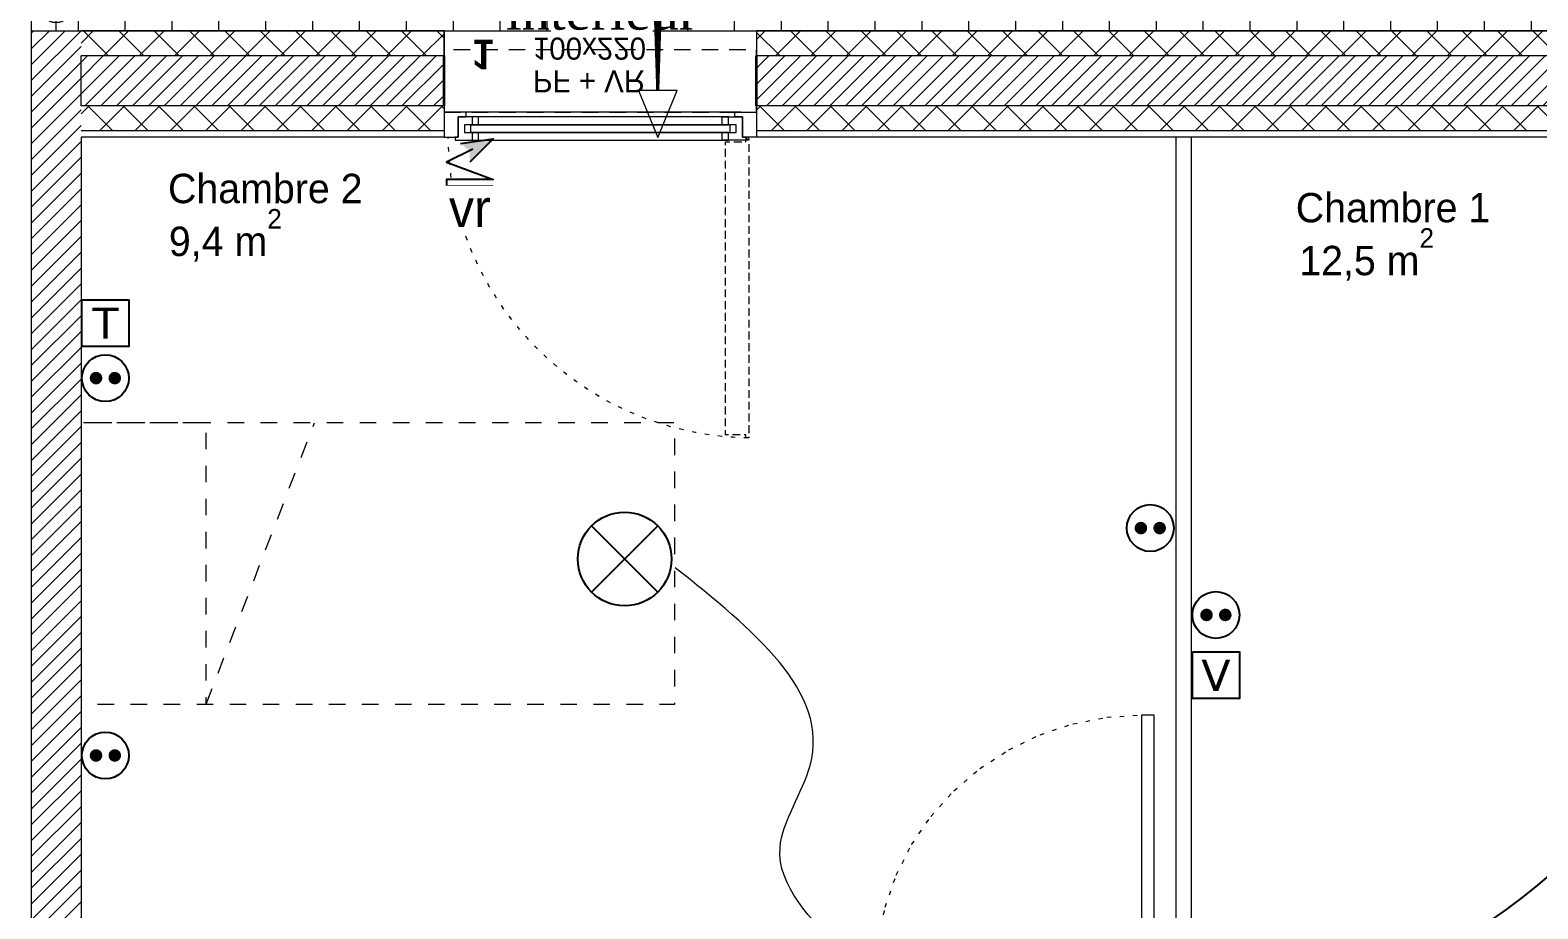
# Model space of a CAD drawing. Header units: centimetres. Extents: x 2666 to 9670, y 1889 to 5633.
# Drawn here: x 6209.6 to 6692.1, y 4636.3 to 4917.7 of the extents above; entities that cross this region are included whole.
import ezdxf

# ---------------------------------------------------------------- set-up
doc = ezdxf.new("R2010")
doc.units = ezdxf.units.CM
doc.header["$LTSCALE"] = 12.7
for name, pattern in [('Style de ligne -14', [0.295276, 0.19685, -0.098425]), ('Style de ligne -17', [0.694444, 0.41656, -0.277884]), ('Style de ligne -18', [0.328084, 0.109361, -0.218723]), ('VW-01', [0.83312, 0.41656, -0.41656])]:
    doc.linetypes.add(name, pattern=pattern)
for name, color, linetype, lineweight in [('B GÈnÈral', 7, 'Continuous', 5), ('B Général', 7, 'Continuous', 5), ('C ANNOTATIONS-prestations', 7, 'Continuous', 5), ('C ANNOTATIONS-texte', 7, 'Continuous', 5), ('C ANNOTATIONS-texte surfaces', 7, 'Continuous', 5), ('prlm-ELEC-CFA', 1, 'Continuous', 25), ('prlm-ELEC-CFO', 1, 'Continuous', 25)]:
    doc.layers.add(name, color=color, linetype=linetype, lineweight=lineweight)
doc.layers.add('prlm-VMC', color=93, linetype='Continuous')
doc.styles.add('Eurostile', font='')
doc.styles.add('Eurostile (bold)', font='')
doc.styles.add('prlm-elec-cfo', font='comic.ttf', dxfattribs={"height": 12})
doc.styles.add('prlm-vmc', font='pala.ttf', dxfattribs={"height": 14})
doc.styles.get('Eurostile').set_extended_font_data('Eurostile')
doc.styles.get('Eurostile (bold)').set_extended_font_data('Eurostile', bold=True)
pattern_1 = [(45, (0, 0), (-5.656854, 5.656854), []), (135, (0, 0), (5.656854, 5.656854), [])]
pattern_2 = [(45, (0, 0), (2.4253472, -2.6458333), [])]
pattern_3 = [(225, (0, 0), (5.656854, -5.656854), []), (315, (0, 0), (-5.656854, -5.656854), [])]

# ---------------------------------------------------------------- blocks, each defined once
blk = doc.blocks.new('PF 100.220 + VR')
at = {"layer": 'B Général', "color": 7, "linetype": 'Continuous', "lineweight": 13}
for p, q in [((-50, 7), (-50, 17)), ((50, 7), (50, 17))]:
    blk.add_line(p, q, dxfattribs=at)
at = {"layer": 'B Général', "color": 7, "linetype": 'Continuous', "lineweight": 35}
for p, q in [((-50, 7), (-50, -9)), ((50, 7), (50, -9))]:
    blk.add_line(p, q, dxfattribs=at)
at = {"layer": 'B Général'}
blk.add_line((45, 9), (-45, 9), dxfattribs=at)
at = {"layer": 'B Général', "color": 7, "linetype": 'Style de ligne -14', "lineweight": 5, "flags": 128}
blk.add_lwpolyline([(47.5, 113.27), (46.5, 113.27), (46.5, 112.27), (40, 112.27), (40, 18.5), (46.5, 18.5), (46.5, 17.5), (47.5, 17.5)], close=True, dxfattribs=at)
at = {"layer": 'B Général', "lineweight": 5, "flags": 128}
for points in [[(-43, 10.5), (-43, 9), (-50, 9), (-50, 17), (-45.5, 17), (-45.5, 10.5)], [(-43.5, 15.5), (43.5, 15.5), (43.5, 13), (-43.5, 13)], [(-41, 18), (41, 18), (41, 15.5), (-41, 15.5)], [(43, 10.5), (43, 9), (50, 9), (50, 17), (45.5, 17), (45.5, 10.5)], [(-41, 13), (41, 13), (41, 10.5), (-41, 10.5)]]:
    blk.add_lwpolyline(points, close=True, dxfattribs=at)
at = {"layer": 'B Général', "color": 7, "linetype": 'Continuous', "lineweight": 5, "flags": 128}
for points in [[(-39, 15.5), (-41.5, 15.5), (-41.5, 13), (-39, 13), (-39, 10.5), (-45.5, 10.5), (-45.5, 17), (-46.5, 17), (-46.5, 18), (-39, 18)], [(39, 15.5), (41.5, 15.5), (41.5, 13), (39, 13), (39, 10.5), (45.5, 10.5), (45.5, 17), (46.5, 17), (46.5, 18), (39, 18)]]:
    blk.add_lwpolyline(points, close=True, dxfattribs=at)
at = {"layer": 'B Général', "color": 7, "linetype": 'Style de ligne -17', "lineweight": 5, "flags": 128}
blk.add_lwpolyline([(-50, 9), (50, 9), (50, -11), (-50, -11)], close=True, dxfattribs=at)
at = {"layer": 'B Général', "lineweight": 13, "flags": 128}
blk.add_lwpolyline([(-50, -9), (-50, -17), (50, -17), (50, -9)], dxfattribs=at)
at = {"layer": 'B Général'}
blk.add_circle((47, 17.5), 0.5, dxfattribs=at)
at = {"layer": 'B Général', "color": 7, "linetype": 'Style de ligne -18', "lineweight": 5}
blk.add_arc((48.78, 15.78), 97.5, 90.8973, 179.2823, dxfattribs=at)
at = {"layer": 'B Général', "insert": (-21.61, 2.65), "char_height": 7.059, "attachment_point": 1, "rotation": 360, "line_spacing_factor": 0.894142, "style": 'Eurostile'}
blk.add_mtext('PF + VR', dxfattribs=at)
at = {"layer": 'C ANNOTATIONS-prestations', "attachment_point": 1, "rotation": 360, "line_spacing_factor": 0.894142}
for s, insert, char_height, style in [('1', (-41.14, -4.77), 9.41, 'Eurostile (bold)'), ('100x220', (-21.61, -7.83), 7.059, 'Eurostile')]:
    blk.add_mtext(s, dxfattribs=dict(at, insert=insert, char_height=char_height, style=style))
blk = doc.blocks.new('EP')
at = {"layer": 'B GÈnÈral', "linetype": 'Continuous', "lineweight": 0}
h = blk.add_hatch(color=7, dxfattribs=at)
edge = h.paths.add_edge_path()
edge.add_arc((0, 0), 5, 0, 180, ccw=False)
edge.add_arc((0, 0), 5, 180, 360, ccw=False)
edge = h.paths.add_edge_path()
edge.add_arc((0, 0), 4.33, 0, 180, ccw=False)
edge.add_arc((0, 0), 4.33, 180, 360, ccw=False)
at = {"layer": 'B Général', "color": 7, "linetype": 'Continuous', "lineweight": 5}
for p, q in [((0, 7.5), (0, 2.5)), ((-7.5, 0), (-2.5, 0)), ((7.5, 0), (2.5, 0)), ((0, -7.5), (0, -2.5))]:
    blk.add_line(p, q, dxfattribs=at)
at = {"layer": 'B Général', "color": 7, "linetype": 'Continuous', "lineweight": 5, "flags": 128}
for points in [[(-5, 0, -1), (5, 0, -1)], [(-4.33, 0, -1), (4.33, 0, -1)]]:
    blk.add_lwpolyline(points, format="xyb", close=True, dxfattribs=at)
at = {"layer": 'C ANNOTATIONS-prestations', "insert": (7.5, 3.99), "char_height": 7.059, "attachment_point": 1, "line_spacing_factor": 0.894142, "style": 'Eurostile'}
blk.add_mtext('EP', dxfattribs=at)
blk = doc.blocks.new('Groupe-31-1')
at = {"layer": 'B Général', "color": 7, "linetype": 'Continuous', "lineweight": 5}
for p, q in [((6224.89, 5109.39), (6224.89, 4917.39)), ((6239.89, 5109.39), (6239.89, 4917.39)), ((6254.89, 5109.39), (6254.89, 4917.39)), ((6269.89, 5109.39), (6269.89, 4917.39)), ((6284.89, 5109.39), (6284.89, 4917.39)), ((6299.89, 5109.39), (6299.89, 4917.39)), ((6314.89, 5109.39), (6314.89, 4917.39)), ((6329.89, 5109.39), (6329.89, 4917.39)), ((6344.89, 5109.39), (6344.89, 4917.39)), ((6359.89, 5109.39), (6359.89, 4917.39)), ((6374.89, 5109.39), (6374.89, 4917.39)), ((6389.89, 5109.39), (6389.89, 4917.39)), ((6404.89, 5109.39), (6404.89, 4917.39)), ((6419.89, 5109.39), (6419.89, 4917.39)), ((6434.89, 5109.39), (6434.89, 4917.39)), ((6449.89, 5109.39), (6449.89, 4917.39)), ((6464.89, 5109.39), (6464.89, 4917.39)), ((6479.89, 5109.39), (6479.89, 4917.39)), ((6494.89, 5109.39), (6494.89, 4917.39)), ((6509.89, 5109.39), (6509.89, 4917.39)), ((6524.89, 5109.39), (6524.89, 4917.39)), ((6539.89, 5109.39), (6539.89, 4917.39)), ((6554.89, 5109.39), (6554.89, 4917.39)), ((6569.89, 5109.39), (6569.89, 4917.39)), ((6584.89, 5109.39), (6584.89, 4917.39)), ((6599.89, 5109.39), (6599.89, 4917.39)), ((6614.89, 5109.39), (6614.89, 4917.39)), ((6629.89, 5109.39), (6629.89, 4917.39)), ((6644.89, 5109.39), (6644.89, 4917.39)), ((6659.89, 5109.39), (6659.89, 4917.39)), ((6674.89, 5109.39), (6674.89, 4917.39)), ((6689.89, 5109.39), (6689.89, 4917.39))]:
    blk.add_line(p, q, dxfattribs=at)
at = {"layer": 'B Général', "color": 7, "linetype": 'Continuous', "lineweight": 13, "flags": 128}
blk.add_lwpolyline([(7803.47, 4917.39), (7803.47, 5109.39), (6209.57, 5109.39), (6209.89, 4917.39), (7638.48, 4917.39)], close=True, dxfattribs=at)
blk = doc.blocks.new('xi.EA')
at = {"layer": 'prlm-VMC', "color": 0, "linetype": 'ByBlock', "lineweight": 5, "flags": 128}
blk.add_lwpolyline([(-6.17, -15), (6.17, -15), (0, 0)], close=True, dxfattribs=at)
at = {"layer": 'prlm-VMC', "color": 0, "linetype": 'ByBlock', "lineweight": -2, "flags": 128}
blk.add_lwpolyline([(0, -15, 1, 4, 0), (0, -63.63, 1, 1, 0)], format="xyseb", dxfattribs=at)
at = {"layer": 'prlm-VMC', "color": 0, "linetype": 'ByBlock', "lineweight": 5}
blk.add_solid([(0, 0), (6.17, -15), (-6.17, -15), (0, 0)], dxfattribs=at)
blk = doc.blocks.new('xi.PC')
at = {"color": 0, "lineweight": 5}
blk.add_wipeout([(-7.5, -7.5), (7.5, -7.5), (7.5, 7.5), (-7.5, 7.5)], dxfattribs=at).dxf.layer = 'prlm-ELEC-CFO'
at = {"layer": 'prlm-ELEC-CFO', "color": 0, "linetype": 'ByBlock', "lineweight": 5, "const_width": 2}
for points in [[(-4, 0, 1), (-2, 0, 1)], [(2, 0, 1), (4, 0, 1)]]:
    blk.add_lwpolyline(points, format="xyb", close=True, dxfattribs=at)
at = {"layer": 'prlm-ELEC-CFO', "color": 0, "linetype": 'ByBlock', "lineweight": -2}
blk.add_circle((0, 0), 7.5, dxfattribs=at)
blk = doc.blocks.new('xi.TV')
at = {"layer": 'prlm-ELEC-CFA', "color": 0, "linetype": 'ByBlock', "lineweight": -2, "flags": 128}
blk.add_lwpolyline([(-7.5, 7.5), (7.5, 7.5), (7.5, -7.5), (-7.5, -7.5)], close=True, dxfattribs=at)
at = {"layer": 'prlm-ELEC-CFA', "color": 0, "linetype": 'ByBlock', "insert": (0, 0), "char_height": 10, "width": 11.36, "attachment_point": 5}
blk.add_mtext('{\\fVerdana|b0|i0|c0|p34;V}', dxfattribs=at)
blk = doc.blocks.new('xi.PTCE')
at = {"layer": 'prlm-ELEC-CFO', "color": 0}
for points in [[(-10.61, 10.61), (10.61, -10.61)], [(10.61, 10.61), (-10.61, -10.61)]]:
    blk.add_lwpolyline(points, dxfattribs=at)
at = {"layer": 'prlm-ELEC-CFO', "color": 0, "linetype": 'ByBlock'}
blk.add_circle((0, 0), 15, dxfattribs=at)
blk = doc.blocks.new('xi.TEL')
at = {"layer": 'prlm-ELEC-CFA', "color": 0, "linetype": 'ByBlock', "lineweight": -2, "flags": 128}
blk.add_lwpolyline([(-7.5, 7.5), (7.5, 7.5), (7.5, -7.5), (-7.5, -7.5)], close=True, dxfattribs=at)
at = {"layer": 'prlm-ELEC-CFA', "color": 0, "linetype": 'ByBlock', "insert": (0, 0), "char_height": 10, "width": 11.36, "attachment_point": 5}
blk.add_mtext('{\\fVerdana|b0|i0|c0|p34;T}', dxfattribs=at)
blk = doc.blocks.new('xi.VR')
at = {"layer": 'prlm-ELEC-CFO', "lineweight": 5}
blk.add_hatch(color=0, dxfattribs=at).paths.add_polyline_path([(-3, 6), (-0.1, 3.7), (0, 0), (7.5, 7.5)])
at = {"layer": 'prlm-ELEC-CFO', "color": 0}
for points in [[(-3, 6), (7.5, 7.5), (0, 0)], [(0.95, 4.23), (-7.5, 0), (7.5, -5.5), (-7.5, -5.5), (-7.5, -7.5), (7.5, -7.5)]]:
    blk.add_lwpolyline(points, dxfattribs=at)
blk = doc.blocks.new('Lit 90.190')
at = {"layer": 'B Général', "color": 7, "linetype": 'VW-01', "lineweight": 5}
blk.add_line((45, 54.99), (-45, 20.35), dxfattribs=at)
at = {"layer": 'B Général', "linetype": 'VW-01', "flags": 128}
for points in [[(-45, 95), (45, 95), (45, -95), (-45, -95)], [(-45, 95), (45, 95), (45, 54.99), (-45, 54.99)]]:
    blk.add_lwpolyline(points, close=True, dxfattribs=at)

msp = doc.modelspace()

# ---------------------------------------------------------------- hatches: boundary and pattern name
at = {"layer": 'B GÈnÈral', "linetype": 'Continuous', "lineweight": 5}
h = msp.add_hatch(dxfattribs=at)
h.set_pattern_fill('50_BETON', style=0, pattern_type=2)
h.set_pattern_definition(pattern_2)
h.paths.add_polyline_path([(6209.89, 4282.39), (6225.89, 4300.39), (6225.89, 4917.49), (6209.89, 4917.49)])
at = {"layer": 'B GÈnÈral', "linetype": 'Continuous', "lineweight": 5, "true_color": 0x808080}
h = msp.add_hatch(dxfattribs=at)
h.set_pattern_fill('02_ISOLANT', color=8, style=0, pattern_type=2)
h.set_pattern_definition(pattern_1)
h.paths.add_polyline_path([(6225.89, 4917.39), (6225.89, 4909.39), (6342.05, 4909.39), (6342.05, 4917.39)])
h = msp.add_hatch(dxfattribs=at)
h.set_pattern_fill('02_ISOLANT', color=8, angle=180, style=0, pattern_type=2)
h.set_pattern_definition(pattern_3)
h.paths.add_polyline_path([(6712.05, 4909.39), (6712.05, 4917.39), (6442.05, 4917.39), (6442.05, 4909.39)])
at = {"layer": 'B GÈnÈral', "linetype": 'Continuous', "lineweight": 5}
h = msp.add_hatch(dxfattribs=at)
h.set_pattern_fill('50_BETON', style=0, pattern_type=2)
h.set_pattern_definition(pattern_2)
h.paths.add_polyline_path([(6225.89, 4909.39), (6225.89, 4893.39), (6342.05, 4893.39), (6342.05, 4909.39)])
h = msp.add_hatch(dxfattribs=at)
h.set_pattern_fill('50_BETON', style=0, pattern_type=2)
h.set_pattern_definition(pattern_2)
h.paths.add_polyline_path([(6712.05, 4893.39), (6712.05, 4909.39), (6442.05, 4909.39), (6442.05, 4893.39)])
at = {"layer": 'B GÈnÈral', "linetype": 'Continuous', "lineweight": 5, "true_color": 0x808080}
h = msp.add_hatch(dxfattribs=at)
h.set_pattern_fill('02_ISOLANT', color=8, style=0, pattern_type=2)
h.set_pattern_definition(pattern_1)
h.paths.add_polyline_path([(6225.89, 4893.39), (6225.89, 4885.39), (6342.05, 4885.39), (6342.05, 4893.39)])
h = msp.add_hatch(dxfattribs=at)
h.set_pattern_fill('02_ISOLANT', color=8, angle=180, style=0, pattern_type=2)
h.set_pattern_definition(pattern_3)
h.paths.add_polyline_path([(6712.05, 4885.39), (6712.05, 4893.39), (6442.05, 4893.39), (6442.05, 4885.39)])

# ---------------------------------------------------------------- linework, layer by layer
at = {"layer": 'B Général', "color": 7, "linetype": 'Continuous', "lineweight": 18}
for p, q in [((6209.89, 4917.49), (6209.89, 4282.39)), ((6225.89, 4917.49), (6225.89, 4917.39)), ((6342.05, 4909.39), (6225.89, 4909.39)), ((6225.89, 4893.39), (6225.89, 4909.39)), ((6712.05, 4909.39), (6442.05, 4909.39)), ((6342.05, 4893.39), (6225.89, 4893.39)), ((6712.05, 4893.39), (6442.05, 4893.39)), ((6225.89, 4883.39), (6225.89, 4300.39))]:
    msp.add_line(p, q, dxfattribs=at)
at = {"layer": 'B Général', "color": 7, "linetype": 'Continuous', "lineweight": 5}
for p, q in [((6209.89, 4917.49), (6209.89, 4282.39)), ((6209.89, 4917.49), (6225.89, 4917.49)), ((6225.89, 4917.49), (6225.89, 4917.39)), ((6342.05, 4917.39), (6225.89, 4917.39)), ((6712.05, 4917.39), (6442.05, 4917.39)), ((6342.05, 4909.39), (6225.89, 4909.39)), ((6712.05, 4909.39), (6442.05, 4909.39)), ((6342.05, 4893.39), (6225.89, 4893.39)), ((6712.05, 4893.39), (6442.05, 4893.39)), ((6342.05, 4885.39), (6225.89, 4885.39)), ((6342.05, 4885.39), (6225.89, 4885.39)), ((6342.05, 4883.39), (6225.89, 4883.39)), ((6225.89, 4883.39), (6225.89, 4300.39)), ((6712.05, 4885.39), (6442.05, 4885.39)), ((6712.05, 4885.39), (6442.05, 4885.39)), ((6712.05, 4883.39), (6442.05, 4883.39))]:
    msp.add_line(p, q, dxfattribs=at)
at = {"layer": 'B Général', "color": 7, "linetype": 'Continuous', "lineweight": 13}
for p, q in [((6342.05, 4917.39), (6225.89, 4917.39)), ((6342.05, 4917.39), (6342.05, 4883.39)), ((6442.05, 4917.39), (6442.05, 4883.39)), ((6712.05, 4917.39), (6442.05, 4917.39)), ((6342.05, 4883.39), (6225.89, 4883.39)), ((6712.05, 4883.39), (6442.05, 4883.39))]:
    msp.add_line(p, q, dxfattribs=at)
at = {"layer": 'B Général', "linetype": 'Style de ligne -18', "lineweight": 5}
for p, q in [((6532.74, 4692.07), (6543.27, 4695.56)), ((6543.27, 4695.56), (6554.17, 4697.68)), ((6554.17, 4697.68), (6565.26, 4698.39)), ((6522.76, 4687.27), (6532.74, 4692.07)), ((6513.52, 4681.24), (6522.76, 4687.27)), ((6505.16, 4674.08), (6513.52, 4681.24)), ((6497.83, 4665.92), (6505.16, 4674.08)), ((6491.65, 4656.89), (6497.83, 4665.92)), ((6486.73, 4647.15), (6491.65, 4656.89)), ((6483.16, 4636.87), (6486.73, 4647.15)), ((6480.99, 4626.22), (6483.16, 4636.87))]:
    msp.add_line(p, q, dxfattribs=at)
at = {"layer": 'B Général'}
for p, q in [((6569.26, 4698.39), (6565.26, 4698.39)), ((6565.26, 4698.39), (6565.26, 4615.39)), ((6569.26, 4615.39), (6569.26, 4698.39))]:
    msp.add_line(p, q, dxfattribs=at)
at = {"layer": 'prlm-ELEC-CFO'}
msp.add_arc((6550.47, 4817.29), 223.88, 282.8359, 335.6543, dxfattribs=at)
at = {"layer": 'prlm-ELEC-CFO', "lineweight": 13}
msp.add_spline([(6469.76, 4622.33), (6449.55, 4655.82), (6459.16, 4682.22), (6416.02, 4745.56)], degree=3, dxfattribs=at)

# ---------------------------------------------------------------- block references
at = {"layer": 'B Général', "color": 7}
for name, p in [('Groupe-31-1', (0, 0)), ('EP', (6217.89, 4924.99))]:
    msp.add_blockref(name, p, dxfattribs=at)
at = {"layer": 'B Général', "color": 7, "xscale": -1, "rotation": 179.9999999243134}
msp.add_blockref('PF 100.220 + VR', (6392.05, 4900.39), dxfattribs=at)
at = {"layer": 'B Général', "color": 7, "extrusion": (0, 0, -1), "zscale": -1, "rotation": 270}
msp.add_blockref('Lit 90.190', (-6320.89, 4746.89), dxfattribs=at)
at = {"layer": 'prlm-ELEC-CFA'}
for name, p in [('xi.TEL', (6233.65, 4823.85)), ('xi.TV', (6589.03, 4711.12))]:
    msp.add_blockref(name, p, dxfattribs=at)
at = {"layer": 'prlm-ELEC-CFO'}
for name, p in [('xi.VR', (6350.28, 4875.34)), ('xi.PTCE', (6399.82, 4748.34)), ('xi.PC', (6568.03, 4758.24)), ('xi.PC', (6589.03, 4730.42))]:
    msp.add_blockref(name, p, dxfattribs=at)

# ---------------------------------------------------------------- texts
at = {"layer": 'C ANNOTATIONS-texte', "char_height": 9.412, "attachment_point": 8, "line_spacing_factor": 0.894142, "style": 'Eurostile'}
for s, insert in [('Chambre 2', (6284.81, 4862.13)), ('Chambre 1', (6645.72, 4855.99))]:
    msp.add_mtext(s, dxfattribs=dict(at, insert=insert))
at = {"layer": 'C ANNOTATIONS-texte surfaces', "char_height": 9.412, "attachment_point": 2, "line_spacing_factor": 0.894142, "style": 'Eurostile'}
for s, insert in [('9,4 m{\\H0.6667x;\\S2^ ;}', (6272.04, 4860.39)), ('12,5 m{\\H0.6667x;\\S2^ ;}', (6637.27, 4854.25))]:
    msp.add_mtext(s, dxfattribs=dict(at, insert=insert))

# ---------------------------------------------------------------- next in the draw order: linework, layer by layer
at = {"layer": 'B Général', "color": 7, "linetype": 'Continuous', "lineweight": 13}
for p, q in [((6576.27, 4592.39), (6576.27, 4883.39)), ((6581.27, 4592.39), (6581.27, 4883.39))]:
    msp.add_line(p, q, dxfattribs=at)
at = {"layer": 'B Général', "color": 7, "linetype": 'Continuous', "lineweight": 5}
for p, q in [((6576.27, 4592.39), (6576.27, 4883.39)), ((6581.27, 4592.39), (6581.27, 4883.39))]:
    msp.add_line(p, q, dxfattribs=at)

# ---------------------------------------------------------------- next in the draw order: block references
at = {"layer": 'prlm-ELEC-CFO'}
for p in [(6233.65, 4806.25), (6233.65, 4685.43)]:
    msp.add_blockref('xi.PC', p, dxfattribs=at)

# ---------------------------------------------------------------- next in the draw order: texts
at = {"layer": 'prlm-ELEC-CFO', "lineweight": 20, "insert": (6350.28, 4860.62), "char_height": 12, "attachment_point": 5, "line_spacing_factor": 0.8, "style": 'prlm-elec-cfo', "bg_fill": 3, "box_fill_scale": 1.1, "bg_fill_color": 256, "bg_fill_transparency": 0}
msp.add_mtext('vr', dxfattribs=at)
at = {"layer": 'prlm-VMC', "insert": (6392.5, 4939.74), "char_height": 12, "width": 20.51, "attachment_point": 5, "line_spacing_factor": 0.8, "style": 'prlm-vmc', "bg_fill": 2}
msp.add_mtext('Auvent acoustique intérieur', dxfattribs=at)

# ---------------------------------------------------------------- next in the draw order: block references
at = {"layer": 'prlm-VMC', "rotation": 180}
msp.add_blockref('xi.EA', (6410.41, 4883.34), dxfattribs=at)

doc.saveas('drawing.dxf')
